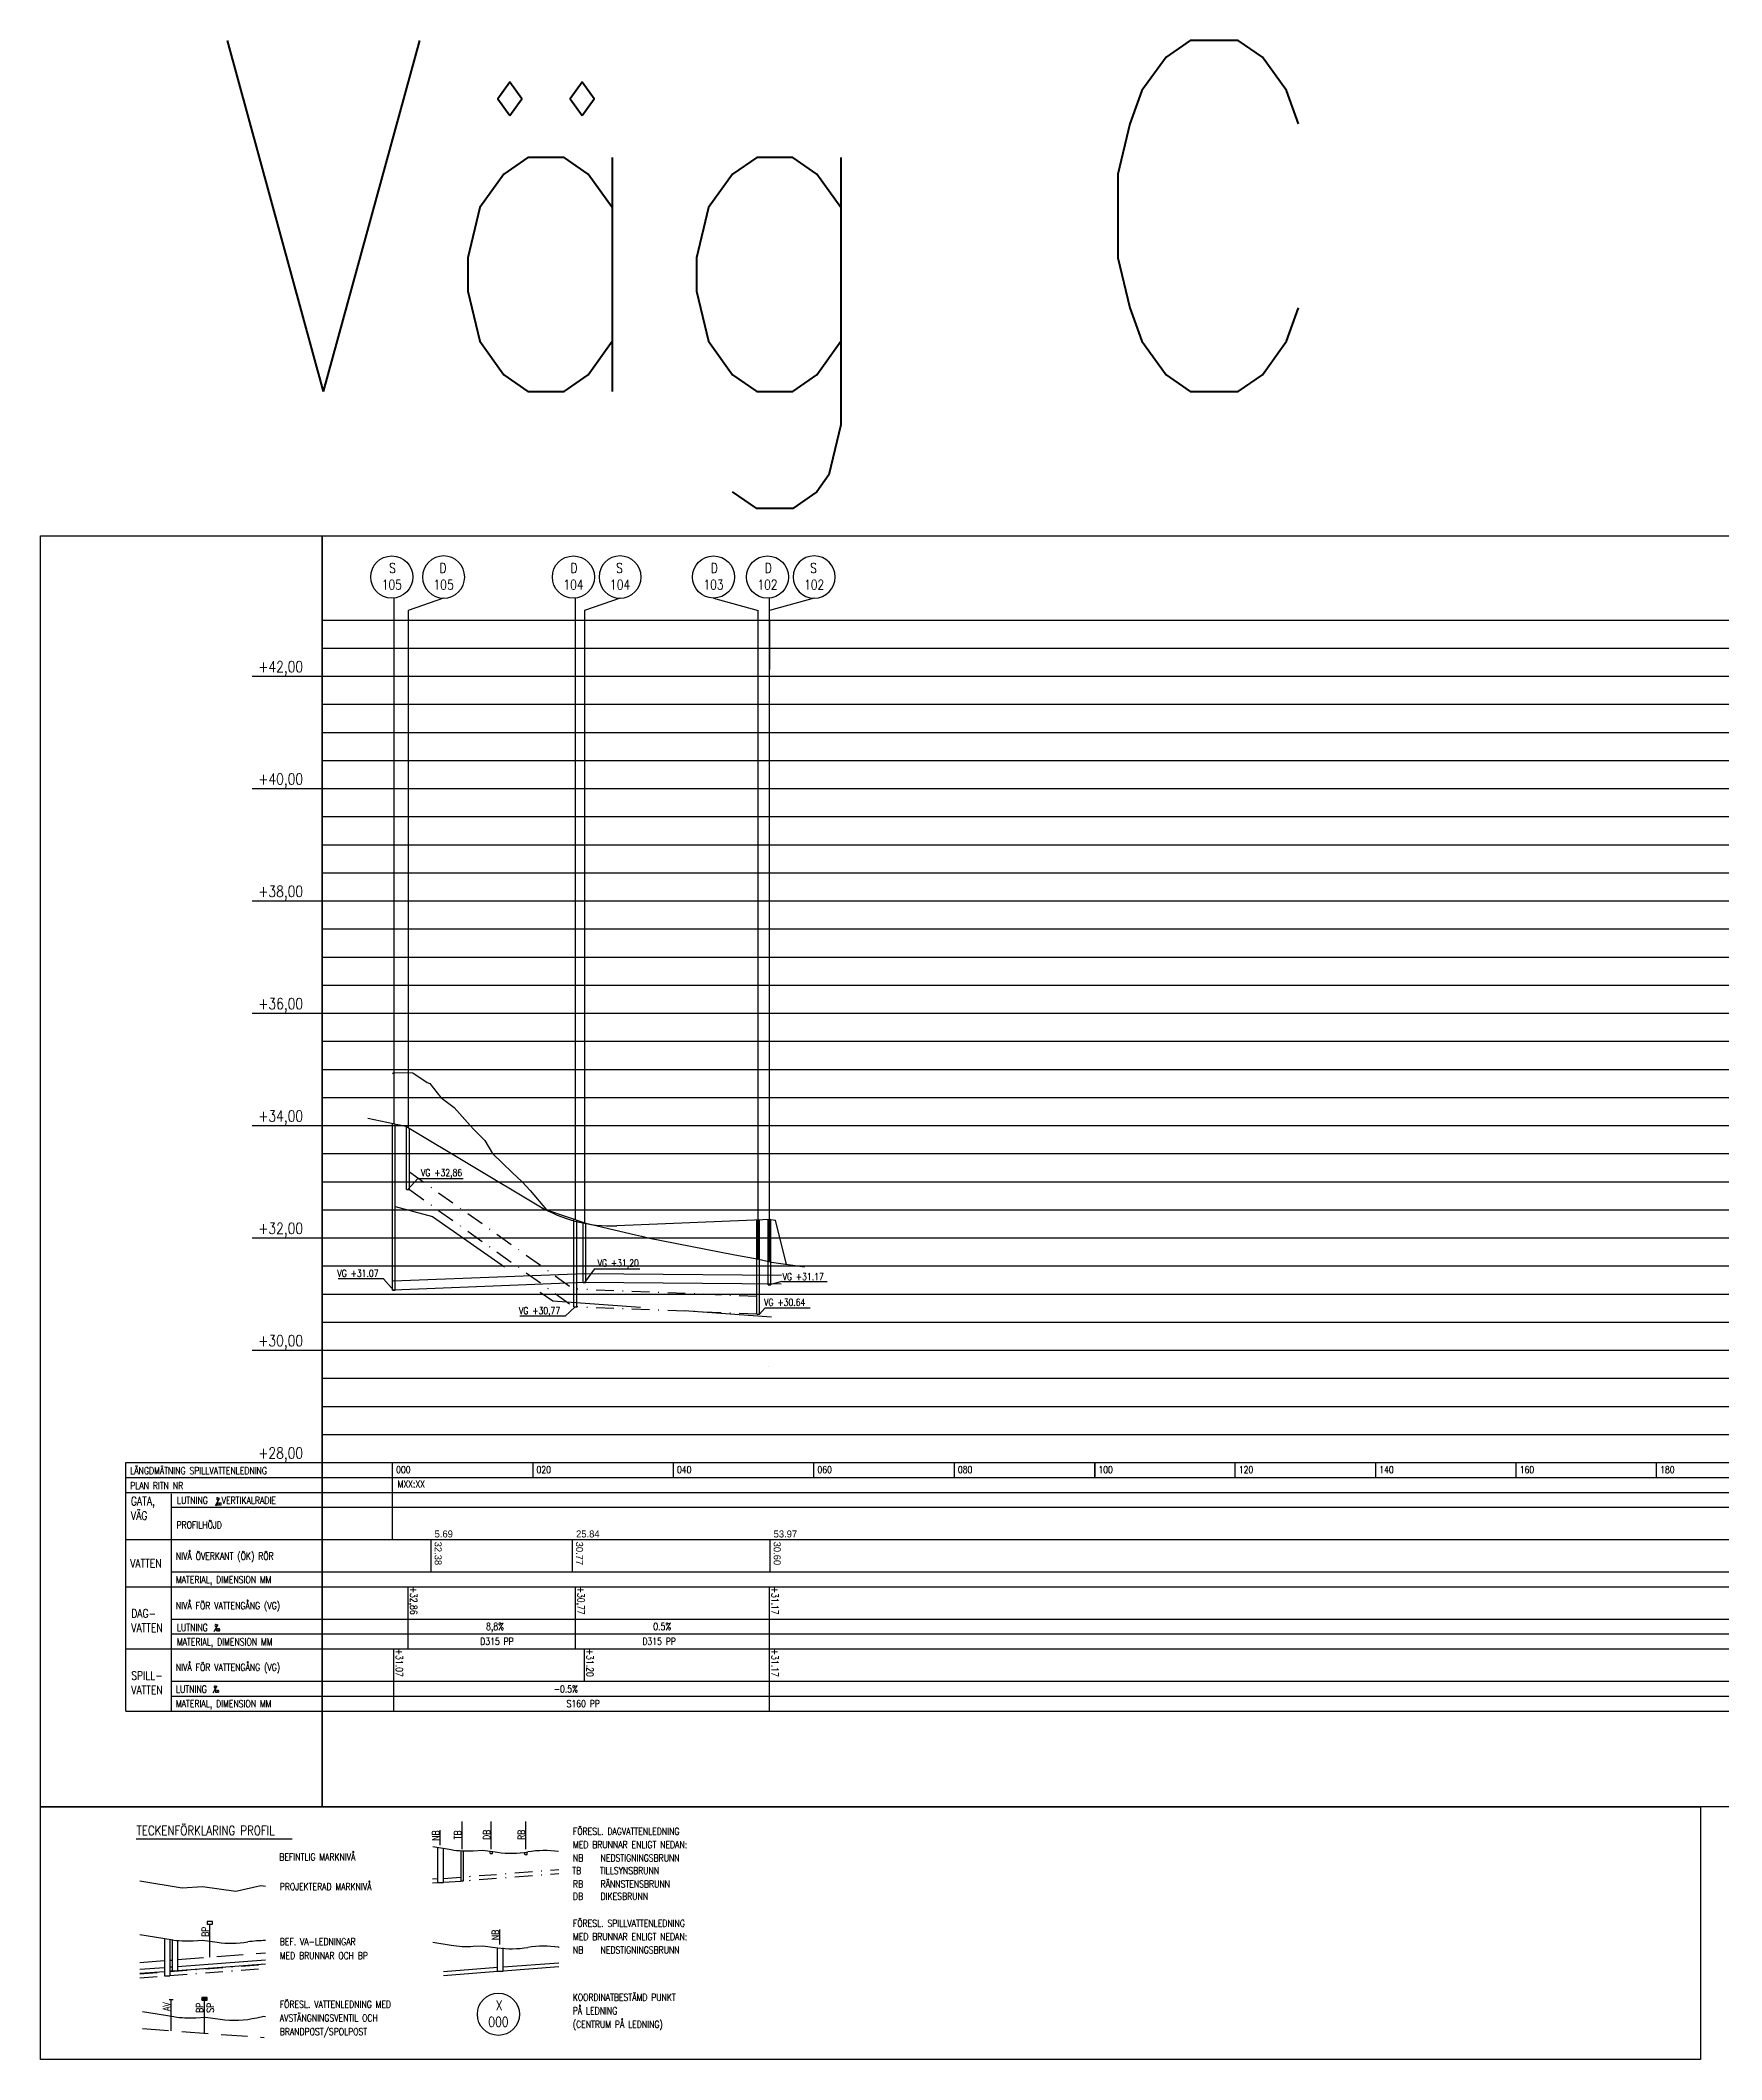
# Model space of a CAD drawing. Header units: metres. Extents: x 139929 to 143267, y 6401995 to 6404511.
# Drawn here: x 142144.1 to 142383.5, y 6404223.3 to 6404510.9 of the extents above; entities that cross this region are included whole.
import ezdxf
from ezdxf.enums import TextEntityAlignment as Align

# ---------------------------------------------------------------- set-up
doc = ezdxf.new("R2010")
doc.units = ezdxf.units.M
for name, pattern in [('CENTERX2', [4, 2.5, -0.5, 0.5, -0.5]), ('DASHDOT', [1, 0.5, -0.25, 0, -0.25]), ('HIDDEN2', [0.1875, 0.125, -0.0625])]:
    doc.linetypes.add(name, pattern=pattern)
for name, color, linetype in [('M-BEF-BRUNNAR-VA', 4, 'Continuous'), ('M-BEF-VA-V', 4, 'HIDDEN2'), ('M-BRUNNAR', 3, 'Continuous'), ('M-PROFILBLANKETT', 1, 'Continuous'), ('M-PROFILLINJE', 7, 'CENTERX2'), ('M-STOMLINJE', 3, 'Continuous'), ('M-VA-D', 80, 'DASHDOT'), ('M-VA-S', 20, 'Continuous'), ('M-VA-TEXT', 1, 'Continuous'), ('M-VA-V', 140, 'HIDDEN2')]:
    doc.layers.add(name, color=color, linetype=linetype)
doc.layers.add('M-RUTA-400', color=7, linetype='Continuous', plot=False)
doc.styles.add('M-modell-va$0$SIMPLEX8', font='simplex.shx', dxfattribs={"width": 0.8})
doc.styles.add('SIMPLEX8', font='simplex.shx', dxfattribs={"width": 0.8})

# ---------------------------------------------------------------- blocks, each defined once
blk = doc.blocks.new('VA Littera')
blk.add_circle((0, 0), 1.5)
at = {"style": 'SIMPLEX8', "width": 0.8}
for tag, p in [('D/S', (0.05, 0.29)), ('NR', (0, -0.89))]:
    blk.add_attdef(tag, text='', height=0.7, dxfattribs=at).set_placement(p, align=Align.CENTER)
at = {"style": 'SIMPLEX8', "width": 0.8, "flags": 1}
for tag, p in [('LOCKNIVÅ', (1.78, 0.25)), ('VG-NIVÅ', (1.79, -0.67))]:
    blk.add_attdef(tag, p, '', height=0.5, dxfattribs=at)
blk = doc.blocks.new('M-modell-va$0$VA Littera')
blk.add_circle((0, 0), 1.5)
at = {"style": 'M-modell-va$0$SIMPLEX8', "width": 0.8}
for tag, p in [('D/S', (0.05, 0.29)), ('NR', (0, -0.89))]:
    blk.add_attdef(tag, text='', height=0.7, dxfattribs=at).set_placement(p, align=Align.CENTER)
at = {"style": 'M-modell-va$0$SIMPLEX8', "width": 0.8, "flags": 1}
for tag, p in [('LOCKNIVÅ', (1.78, 0.25)), ('VG-NIVÅ', (1.79, -0.67))]:
    blk.add_attdef(tag, p, '', height=0.5, dxfattribs=at)

msp = doc.modelspace()

# ---------------------------------------------------------------- hatches: boundary and pattern name
at = {"layer": 'M-PROFILBLANKETT', "linetype": 'Continuous', "ltscale": 20}
h = msp.add_hatch(dxfattribs=at)
h.set_pattern_fill('ANSI31', color=1, scale=0.666667, style=0)
h.set_pattern_definition([(45, (104733.34043, 6385839.26316), (-0.0589255651, 0.0589255651), [])])
h.paths.add_polyline_path([(142167.036, 6404232.102), (142167.036, 6404231.72), (142167.799, 6404231.72), (142167.799, 6404232.102)])

# ---------------------------------------------------------------- linework, layer by layer
at = {"layer": 'M-BEF-BRUNNAR-VA', "ltscale": 8}
for p, q in [((142161.731, 6404240.543), (142161.731, 6404235.199)), ((142162.461, 6404240.425), (142162.461, 6404235.199)), ((142162.828, 6404240.365), (142162.828, 6404235.928)), ((142163.557, 6404240.247), (142163.557, 6404235.928)), ((142161.731, 6404235.199), (142162.461, 6404235.199)), ((142162.828, 6404235.928), (142163.557, 6404235.928))]:
    msp.add_line(p, q, dxfattribs=at)
at = {"layer": 'M-BEF-VA-V', "ltscale": 30}
for p, q in [((142158.193, 6404237.106), (142161.731, 6404237.374)), ((142162.461, 6404237.43), (142162.828, 6404237.458)), ((142163.557, 6404237.513), (142176.111, 6404238.465))]:
    msp.add_line(p, q, dxfattribs=at)
at = {"layer": 'M-BRUNNAR'}
for p, q in [((142194.169, 6404332.88), (142194.169, 6404356.646)), ((142194.569, 6404332.88), (142194.569, 6404356.565)), ((142196.207, 6404347.2), (142196.207, 6404356.186)), ((142196.607, 6404347.2), (142196.607, 6404355.946)), ((142196.207, 6404347.2), (142196.607, 6404347.2)), ((142220.034, 6404330.48), (142220.034, 6404342.942)), ((142220.434, 6404330.48), (142220.434, 6404342.815)), ((142221.334, 6404333.948), (142221.334, 6404342.528)), ((142246.072, 6404329.455), (142246.072, 6404342.848)), ((142246.472, 6404329.455), (142246.472, 6404342.864)), ((142247.673, 6404333.642), (142247.673, 6404342.912)), ((142248.073, 6404333.642), (142248.073, 6404342.928)), ((142221.734, 6404333.948), (142221.734, 6404342.415)), ((142221.334, 6404333.948), (142221.734, 6404333.948)), ((142194.169, 6404332.88), (142194.569, 6404332.88)), ((142247.673, 6404333.642), (142248.073, 6404333.642)), ((142220.034, 6404330.48), (142220.434, 6404330.48)), ((142246.072, 6404329.455), (142246.472, 6404329.455)), ((142247.673, 6404322.004), (142247.673, 6404322.004))]:
    msp.add_line(p, q, dxfattribs=at)
at = {"layer": 'M-PROFILBLANKETT', "color": 3}
for p, q in [((142184.198, 6404308.32), (142184.198, 6404428.32)), ((142184.198, 6404428.32), (142616.707, 6404428.32)), ((142184.198, 6404272.92), (142184.198, 6404308.32)), ((142156.198, 6404304.07), (142616.707, 6404304.07)), ((142168.988, 6404302.194), (142169.553, 6404303.184)), ((142156.198, 6404297.345), (142616.707, 6404297.345)), ((142156.198, 6404290.62), (142616.707, 6404290.62)), ((142168.78, 6404284.274), (142169.345, 6404285.264)), ((142169.068, 6404285.27), (142169.16, 6404285.204)), ((142169.16, 6404285.204), (142169.252, 6404285.209)), ((142169.252, 6404285.209), (142169.345, 6404285.264)), ((142156.198, 6404281.77), (142616.707, 6404281.77)), ((142168.643, 6404275.52), (142169.208, 6404276.509)), ((142168.931, 6404276.515), (142169.023, 6404276.45)), ((142169.023, 6404276.45), (142169.115, 6404276.455)), ((142169.115, 6404276.455), (142169.208, 6404276.509))]:
    msp.add_line(p, q, dxfattribs=at)
at = {"layer": 'M-PROFILBLANKETT'}
for p, q in [((142246.272, 6404422.277), (142246.272, 6404428.32)), ((142247.873, 6404428.32), (142247.873, 6404421.257)), ((142247.873, 6404336.914), (142247.873, 6404336.904)), ((142204.11, 6404253.229), (142204.11, 6404257.206)), ((142208.263, 6404253.229), (142208.263, 6404257.206)), ((142213.193, 6404253.229), (142213.193, 6404257.206)), ((142200.998, 6404253.828), (142200.998, 6404255.946)), ((142209.498, 6404239.665), (142209.498, 6404241.782))]:
    msp.add_line(p, q, dxfattribs=at)
at = {"layer": 'M-PROFILBLANKETT', "color": 13}
for p, q in [((142184.198, 6404424.32), (142616.707, 6404424.32)), ((142174.198, 6404420.32), (142616.707, 6404420.32)), ((142184.198, 6404416.32), (142616.707, 6404416.32)), ((142184.198, 6404412.32), (142616.707, 6404412.32)), ((142184.198, 6404408.32), (142616.707, 6404408.32)), ((142174.198, 6404404.32), (142616.707, 6404404.32)), ((142184.198, 6404400.32), (142616.707, 6404400.32)), ((142184.198, 6404396.32), (142616.707, 6404396.32)), ((142184.198, 6404392.32), (142616.707, 6404392.32)), ((142174.198, 6404388.32), (142616.707, 6404388.32)), ((142184.198, 6404384.32), (142616.707, 6404384.32)), ((142184.198, 6404380.32), (142616.707, 6404380.32)), ((142184.198, 6404376.32), (142616.707, 6404376.32)), ((142174.198, 6404372.32), (142616.707, 6404372.32)), ((142184.198, 6404368.32), (142616.707, 6404368.32)), ((142184.198, 6404364.32), (142616.707, 6404364.32)), ((142184.198, 6404360.32), (142616.707, 6404360.32)), ((142174.198, 6404356.32), (142616.707, 6404356.32)), ((142184.198, 6404352.32), (142616.707, 6404352.32)), ((142184.198, 6404348.32), (142616.707, 6404348.32)), ((142184.198, 6404344.32), (142616.707, 6404344.32)), ((142174.198, 6404340.32), (142616.707, 6404340.32)), ((142184.198, 6404336.32), (142616.707, 6404336.32)), ((142184.198, 6404332.32), (142616.707, 6404332.32)), ((142184.198, 6404328.32), (142616.707, 6404328.32)), ((142174.198, 6404324.32), (142616.707, 6404324.32)), ((142184.198, 6404320.32), (142616.707, 6404320.32)), ((142184.198, 6404316.32), (142616.707, 6404316.32)), ((142184.198, 6404312.32), (142616.707, 6404312.32))]:
    msp.add_line(p, q, dxfattribs=at)
at = {"layer": 'M-PROFILBLANKETT', "color": 1}
for p, q in [((142197.81, 6404348.797), (142196.379, 6404347.2)), ((142197.81, 6404348.797), (142204.277, 6404348.797)), ((142192.91, 6404334.477), (142186.443, 6404334.477)), ((142192.91, 6404334.477), (142194.34, 6404332.88)), ((142222.964, 6404335.917), (142221.534, 6404333.948)), ((142222.964, 6404335.917), (142229.431, 6404335.917)), ((142249.631, 6404334.114), (142247.873, 6404333.65)), ((142249.631, 6404334.114), (142256.099, 6404334.114)), ((142218.775, 6404329.166), (142212.308, 6404329.166)), ((142218.775, 6404329.166), (142220.205, 6404330.48)), ((142247.22, 6404330.328), (142246.472, 6404329.455)), ((142253.687, 6404330.328), (142247.22, 6404330.328)), ((142194.198, 6404306.195), (142194.198, 6404308.32)), ((142214.198, 6404306.275), (142214.198, 6404308.32)), ((142234.198, 6404306.275), (142234.198, 6404308.32)), ((142254.198, 6404306.275), (142254.198, 6404308.32)), ((142274.198, 6404306.275), (142274.198, 6404308.32)), ((142294.198, 6404308.32), (142294.198, 6404306.32)), ((142294.198, 6404306.275), (142294.198, 6404308.32)), ((142314.198, 6404306.275), (142314.198, 6404308.32)), ((142314.198, 6404306.275), (142314.198, 6404308.32)), ((142334.198, 6404306.275), (142334.198, 6404308.32)), ((142354.198, 6404306.275), (142354.198, 6404308.32)), ((142374.198, 6404306.275), (142374.198, 6404308.32)), ((142156.198, 6404306.195), (142616.707, 6404306.195)), ((142194.198, 6404304.07), (142194.198, 6404306.195)), ((142194.198, 6404301.945), (142194.198, 6404304.07)), ((142162.698, 6404301.945), (142616.707, 6404301.945)), ((142194.198, 6404297.345), (142194.198, 6404301.945)), ((142199.682, 6404292.745), (142199.682, 6404297.345)), ((142219.827, 6404292.745), (142219.827, 6404297.345)), ((142247.96, 6404292.745), (142247.96, 6404297.345)), ((142162.698, 6404292.745), (142616.707, 6404292.745)), ((142196.407, 6404286.02), (142196.407, 6404290.62)), ((142220.234, 6404286.02), (142220.234, 6404290.62)), ((142247.873, 6404286.02), (142247.873, 6404290.62)), ((142162.698, 6404286.02), (142616.707, 6404286.02)), ((142196.407, 6404281.77), (142196.407, 6404286.02)), ((142220.234, 6404281.77), (142220.234, 6404286.02)), ((142247.873, 6404281.77), (142247.873, 6404286.02)), ((142162.698, 6404283.895), (142616.707, 6404283.895)), ((142194.369, 6404277.17), (142194.369, 6404281.77)), ((142221.534, 6404277.17), (142221.534, 6404281.77)), ((142247.873, 6404277.17), (142247.873, 6404281.77)), ((142162.698, 6404277.17), (142616.707, 6404277.17)), ((142194.369, 6404272.92), (142194.369, 6404277.17)), ((142247.873, 6404272.92), (142247.873, 6404277.17)), ((142162.698, 6404275.045), (142616.707, 6404275.045))]:
    msp.add_line(p, q, dxfattribs=at)
at = {"layer": 'M-PROFILBLANKETT', "color": 7}
for p, q in [((142156.198, 6404272.92), (142156.198, 6404308.32)), ((142156.198, 6404308.32), (142616.707, 6404308.32)), ((142156.198, 6404272.92), (142616.707, 6404272.92))]:
    msp.add_line(p, q, dxfattribs=at)
at = {"layer": 'M-PROFILBLANKETT', "color": 4}
msp.add_line((142174.198, 6404308.32), (142616.707, 6404308.32), dxfattribs=at)
at = {"layer": 'M-PROFILBLANKETT', "color": 1, "linetype": 'Continuous', "ltscale": 10}
for p, q in [((142162.698, 6404296.743), (142162.698, 6404303.845)), ((142162.698, 6404272.92), (142162.698, 6404296.743)), ((142208.099, 6404252.635), (142208.099, 6404252.961)), ((142208.099, 6404252.635), (142208.426, 6404252.635)), ((142208.426, 6404252.635), (142208.426, 6404252.961)), ((142213.03, 6404252.471), (142213.03, 6404252.798)), ((142213.03, 6404252.471), (142213.356, 6404252.471)), ((142213.356, 6404252.471), (142213.356, 6404252.798))]:
    msp.add_line(p, q, dxfattribs=at)
at = {"layer": 'M-PROFILBLANKETT', "color": 3, "linetype": 'Continuous'}
for p, q in [((142169.276, 6404303.315), (142169.368, 6404303.249)), ((142169.368, 6404303.249), (142169.459, 6404303.255)), ((142169.459, 6404303.255), (142169.553, 6404303.309))]:
    msp.add_line(p, q, dxfattribs=at)
at = {"layer": 'M-PROFILBLANKETT', "color": 3, "linetype": 'Continuous', "ltscale": 10}
msp.add_line((142157.705, 6404254.731), (142179.927, 6404254.731), dxfattribs=at)
at = {"layer": 'M-PROFILBLANKETT', "color": 3, "linetype": 'Continuous', "ltscale": 20}
for p, q in [((142200.626, 6404248.508), (142200.626, 6404253.494)), ((142201.44, 6404248.508), (142201.44, 6404253.363)), ((142203.987, 6404248.741), (142203.987, 6404253.028)), ((142204.314, 6404248.741), (142204.314, 6404253.007)), ((142200.626, 6404248.508), (142201.44, 6404248.508)), ((142203.987, 6404248.741), (142204.314, 6404248.741)), ((142209.13, 6404235.853), (142209.13, 6404239.195)), ((142209.943, 6404235.853), (142209.943, 6404239.195)), ((142209.13, 6404235.853), (142209.943, 6404235.853))]:
    msp.add_line(p, q, dxfattribs=at)
at = {"layer": 'M-PROFILBLANKETT', "color": 4, "linetype": 'Continuous', "ltscale": 20}
for p, q in [((142167.817, 6404242.932), (142167.817, 6404242.551)), ((142168.58, 6404242.932), (142167.817, 6404242.932)), ((142167.817, 6404242.551), (142168.58, 6404242.551)), ((142168.199, 6404237.865), (142168.199, 6404242.551)), ((142168.58, 6404242.551), (142168.58, 6404242.932)), ((142158.193, 6404241.081), (142162.659, 6404240.357)), ((142165.799, 6404240.192), (142167.152, 6404240.267)), ((142167.152, 6404240.267), (142169.245, 6404239.979))]:
    msp.add_line(p, q, dxfattribs=at)
at = {"layer": 'M-PROFILBLANKETT', "color": 1, "linetype": 'Continuous', "ltscale": 20}
for p, q in [((142162.368, 6404231.821), (142162.951, 6404231.821)), ((142162.66, 6404227.383), (142162.66, 6404231.821)), ((142167.036, 6404232.102), (142167.036, 6404231.72)), ((142167.799, 6404232.102), (142167.036, 6404232.102)), ((142167.036, 6404231.72), (142167.799, 6404231.72)), ((142167.417, 6404227.035), (142167.417, 6404231.72)), ((142167.799, 6404231.72), (142167.799, 6404232.102))]:
    msp.add_line(p, q, dxfattribs=at)
at = {"layer": 'M-PROFILBLANKETT', "color": 4, "linetype": 'Continuous', "ltscale": 20}
for centre, start, end in [((142164.991, 6404254.753), 260.79694, 273.17703), ((142171.236, 6404254.425), 262.15351, 279.21267), ((142175.906, 6404225.635), 89.19264, 99.21267)]:
    msp.add_arc(centre, 14.583, start, end, dxfattribs=at)
at = {"layer": 'M-PROFILLINJE', "color": 4, "linetype": 'Continuous', "lineweight": -3}
for p, q in [((142194.198, 6404363.735), (142194.372, 6404363.879)), ((142194.372, 6404363.879), (142197.098, 6404363.814)), ((142197.098, 6404363.814), (142199.113, 6404362.446)), ((142199.113, 6404362.446), (142199.518, 6404362.301)), ((142199.518, 6404362.301), (142201.069, 6404360.32)), ((142201.069, 6404360.32), (142202.974, 6404358.912)), ((142202.974, 6404358.912), (142205.23, 6404356.32)), ((142205.23, 6404356.32), (142205.796, 6404355.761)), ((142205.796, 6404355.761), (142207.319, 6404354.208)), ((142207.319, 6404354.208), (142208.442, 6404352.32)), ((142208.442, 6404352.32), (142211.262, 6404349.565)), ((142211.262, 6404349.565), (142212.664, 6404348.32)), ((142212.664, 6404348.32), (142213.816, 6404347.051)), ((142213.816, 6404347.051), (142216.124, 6404344.32)), ((142216.124, 6404344.32), (142221.703, 6404342.398)), ((142221.703, 6404342.398), (142228.785, 6404340.764)), ((142228.785, 6404340.764), (142229.63, 6404340.539)), ((142229.63, 6404340.539), (142230.564, 6404340.32)), ((142230.564, 6404340.32), (142242.927, 6404337.914)), ((142242.927, 6404337.914), (142246.101, 6404337.342)), ((142246.101, 6404337.342), (142248.166, 6404336.842)), ((142248.166, 6404336.842), (142252.852, 6404336.171))]:
    msp.add_line(p, q, dxfattribs=at)
at = {"layer": 'M-PROFILLINJE', "color": 3, "linetype": 'Continuous'}
for p, q in [((142190.669, 6404357.36), (142196.095, 6404356.253)), ((142196.095, 6404356.253), (142215.026, 6404344.887)), ((142248.073, 6404342.928), (142226.12, 6404342.05)), ((142248.073, 6404342.928), (142248.711, 6404342.855)), ((142250.29, 6404336.538), (142248.711, 6404342.855))]:
    msp.add_line(p, q, dxfattribs=at)
at = {"layer": 'M-PROFILLINJE', "color": 3, "linetype": 'Continuous', "lineweight": 30}
for p, q in [((142158.193, 6404248.736), (142164.22, 6404247.76)), ((142164.22, 6404247.76), (142167.152, 6404247.922)), ((142167.152, 6404247.922), (142171.876, 6404247.271)), ((142171.876, 6404247.271), (142175.459, 6404248.085)), ((142175.459, 6404248.085), (142176.111, 6404247.992))]:
    msp.add_line(p, q, dxfattribs=at)
at = {"layer": 'M-PROFILLINJE', "color": 3, "linetype": 'Continuous'}
msp.add_arc((142225.321, 6404362.034), 20, 239.01966, 272.29061, dxfattribs=at)
at = {"layer": 'M-RUTA-400'}
for points in [[(142144.052, 6404440.336), (142184.198, 6404440.336), (142184.198, 6404259.279), (142144.052, 6404259.279)], [(142184.198, 6404440.336), (142414.452, 6404440.336), (142414.452, 6404259.279), (142184.198, 6404259.279)], [(142144.052, 6404259.279), (142380.452, 6404259.279), (142380.452, 6404223.271), (142144.052, 6404223.271)]]:
    msp.add_lwpolyline(points, close=True, dxfattribs=at)
at = {"layer": 'M-STOMLINJE'}
for p, q in [((142199.933, 6404253.607), (142202.544, 6404253.184)), ((142205.684, 6404253.018), (142207.037, 6404253.094)), ((142207.037, 6404253.094), (142209.13, 6404252.805)), ((142199.933, 6404239.996), (142202.544, 6404239.574)), ((142205.684, 6404239.408), (142207.037, 6404239.483)), ((142207.037, 6404239.483), (142209.13, 6404239.195)), ((142217.851, 6404239.288), (142217.933, 6404239.276)), ((142158.602, 6404230.114), (142163.067, 6404229.391)), ((142166.208, 6404229.226), (142167.561, 6404229.301)), ((142167.561, 6404229.301), (142169.654, 6404229.012)), ((142174.874, 6404229.238), (142175.868, 6404229.463)), ((142175.868, 6404229.463), (142176.111, 6404229.429))]:
    msp.add_line(p, q, dxfattribs=at)
for centre, start, end in [((142204.876, 6404267.579), 260.79694, 273.17703), ((142211.121, 6404267.252), 262.15351, 279.21267), ((142215.79, 6404238.461), 81.87696, 99.21267), ((142204.876, 6404253.969), 260.79694, 273.17703), ((142211.121, 6404253.642), 262.15351, 279.21267), ((142215.79, 6404224.851), 81.87696, 99.21267), ((142165.4, 6404243.786), 260.79694, 273.17703), ((142171.645, 6404243.459), 262.15351, 282.79338)]:
    msp.add_arc(centre, 14.583, start, end, dxfattribs=at)
at = {"layer": 'M-VA-D', "ltscale": 5}
for p, q in [((142196.607, 6404349.72), (142220.034, 6404333)), ((142196.607, 6404347.2), (142220.034, 6404330.48)), ((142246.072, 6404331.977), (142220.534, 6404332.998)), ((142246.072, 6404329.455), (142220.434, 6404330.48)), ((142199.881, 6404249.015), (142200.626, 6404249.072)), ((142199.881, 6404248.452), (142200.626, 6404248.508)), ((142201.44, 6404249.087), (142217.886, 6404250.334)), ((142201.44, 6404248.523), (142217.886, 6404249.77))]:
    msp.add_line(p, q, dxfattribs=at)
at = {"layer": 'M-VA-D', "color": 4, "linetype": 'Continuous', "ltscale": 5}
for p, q in [((142158.193, 6404236.14), (142161.731, 6404236.409)), ((142162.461, 6404236.464), (142162.828, 6404236.492)), ((142163.557, 6404236.547), (142176.111, 6404237.499)), ((142163.557, 6404235.984), (142176.111, 6404236.936)), ((142158.193, 6404235.577), (142161.731, 6404235.845)), ((142162.461, 6404235.9), (142162.828, 6404235.928))]:
    msp.add_line(p, q, dxfattribs=at)
at = {"layer": 'M-VA-D', "color": 4, "ltscale": 5}
for p, q in [((142162.461, 6404235.818), (142176.111, 6404236.853)), ((142162.461, 6404235.254), (142176.111, 6404236.29)), ((142158.193, 6404235.494), (142161.731, 6404235.763)), ((142158.193, 6404234.931), (142161.731, 6404235.199))]:
    msp.add_line(p, q, dxfattribs=at)
at = {"layer": 'M-VA-S', "color": 1, "linetype": 'Continuous'}
for p, q in [((142201.44, 6404235.833), (142209.13, 6404236.416)), ((142209.943, 6404236.478), (142217.886, 6404237.08)), ((142209.943, 6404235.914), (142217.886, 6404236.517)), ((142201.44, 6404235.269), (142209.13, 6404235.853))]:
    msp.add_line(p, q, dxfattribs=at)
at = {"layer": 'M-VA-S', "flags": 128}
for points in [[(142249.56, 6404334.967), (142221.514, 6404335.198), (142194.291, 6404334.129)], [(142249.55, 6404333.717), (142221.534, 6404333.948), (142194.34, 6404332.88)]]:
    msp.add_lwpolyline(points, dxfattribs=at)
at = {"layer": 'M-VA-TEXT'}
for p, q in [((142194.369, 6404431.457), (142194.369, 6404356.605)), ((142201.472, 6404431.443), (142196.407, 6404429.682)), ((142196.407, 6404429.682), (142196.407, 6404356.066)), ((142220.234, 6404342.878), (142220.234, 6404431.457)), ((142226.598, 6404431.443), (142221.534, 6404429.682)), ((142221.534, 6404429.682), (142221.534, 6404342.464)), ((142239.907, 6404431.45), (142246.272, 6404429.682)), ((142246.272, 6404337.238), (142246.272, 6404429.682)), ((142247.873, 6404336.904), (142247.873, 6404431.457)), ((142254.237, 6404431.443), (142247.873, 6404429.675)), ((142220.234, 6404342.878), (142220.234, 6404428.32))]:
    msp.add_line(p, q, dxfattribs=at)
at = {"layer": 'M-VA-V', "ltscale": 100}
for p, q in [((142194.569, 6404344.8), (142199.889, 6404343.366)), ((142199.889, 6404343.366), (142217.034, 6404331.335)), ((142217.034, 6404331.335), (142248.166, 6404329.086))]:
    msp.add_line(p, q, dxfattribs=at)
at = {"layer": 'M-VA-V', "ltscale": 30}
msp.add_line((142158.573, 6404227.681), (142175.914, 6404226.414), dxfattribs=at)

# ---------------------------------------------------------------- block references
at = {"layer": 'M-VA-TEXT', "xscale": 2, "yscale": 2}
for name, p, values in [('M-modell-va$0$VA Littera', (142194.087, 6404434.443), {'D/S': 'S', 'NR': '105'}), ('M-modell-va$0$VA Littera', (142219.952, 6404434.443), {'D/S': 'D', 'NR': '104'}), ('M-modell-va$0$VA Littera', (142239.907, 6404434.45), {'D/S': 'D', 'NR': '103'}), ('M-modell-va$0$VA Littera', (142247.591, 6404434.443), {'D/S': 'D', 'NR': '102'}), ('VA Littera', (142209.271, 6404229.727), {'D/S': 'X', 'NR': '000'})]:
    msp.add_blockref(name, p, dxfattribs=at).add_auto_attribs(values)
at = {"layer": 'M-VA-TEXT'}
ref = msp.add_blockref('M-modell-va$0$VA Littera', (142201.472, 6404434.443), dxfattribs=dict(at, xscale=-2, yscale=2))
ref.add_attrib('D/S', 'D', dxfattribs={"layer": '0', "height": 1.4, "style": 'M-modell-va$0$SIMPLEX8', "width": 0.8}).set_placement((142201.37, 6404435.022), align=Align.CENTER)
ref.add_attrib('NR', '105', dxfattribs={"layer": '0', "height": 1.4, "style": 'M-modell-va$0$SIMPLEX8', "width": 0.8}).set_placement((142201.47, 6404432.662), align=Align.CENTER)
ref = msp.add_blockref('M-modell-va$0$VA Littera', (142226.598, 6404434.443), dxfattribs=dict(at, xscale=-2, yscale=2))
ref.add_attrib('D/S', 'S', dxfattribs={"layer": '0', "height": 1.4, "style": 'M-modell-va$0$SIMPLEX8', "width": 0.8}).set_placement((142226.496, 6404435.022), align=Align.CENTER)
ref.add_attrib('NR', '104', dxfattribs={"layer": '0', "height": 1.4, "style": 'M-modell-va$0$SIMPLEX8', "width": 0.8}).set_placement((142226.596, 6404432.662), align=Align.CENTER)
ref = msp.add_blockref('M-modell-va$0$VA Littera', (142254.237, 6404434.443), dxfattribs=dict(at, xscale=-2, yscale=2))
ref.add_attrib('D/S', 'S', dxfattribs={"layer": '0', "height": 1.4, "style": 'M-modell-va$0$SIMPLEX8', "width": 0.8}).set_placement((142254.135, 6404435.022), align=Align.CENTER)
ref.add_attrib('NR', '102', dxfattribs={"layer": '0', "height": 1.4, "style": 'M-modell-va$0$SIMPLEX8', "width": 0.8}).set_placement((142254.235, 6404432.662), align=Align.CENTER)

# ---------------------------------------------------------------- texts
at = {"layer": 'Defpoints', "style": 'SIMPLEX8', "width": 0.8}
msp.add_text('Väg C', height=50, dxfattribs=at).set_placement((142168.912, 6404460.886))
at = {"layer": 'M-PROFILBLANKETT', "color": 3, "ltscale": 10, "style": 'SIMPLEX8', "width": 0.8}
for s, p in [('+42,00', (142175.097, 6404420.879)), ('+40,00', (142175.097, 6404404.879)), ('+38,00', (142175.097, 6404388.879)), ('+36,00', (142175.097, 6404372.879)), ('+34,00', (142175.097, 6404356.879)), ('+32,00', (142175.097, 6404340.879)), ('+30,00', (142175.097, 6404324.879)), ('+28,00', (142175.097, 6404308.879))]:
    msp.add_text(s, height=1.6, dxfattribs=at).set_placement(p)
at = {"layer": 'M-PROFILBLANKETT', "color": 1, "style": 'SIMPLEX8', "width": 0.8}
for s, p in [('VG +32,86', (142198.248, 6404348.799)), ('VG +31,20', (142223.403, 6404335.919)), ('VG +31.07', (142186.338, 6404334.479)), ('VG +31.17', (142249.742, 6404333.984)), ('VG +30.64', (142247.115, 6404330.329)), ('VG +30,77', (142212.203, 6404329.168)), ('MXX:XX', (142194.913, 6404304.464)), ('8,8%%%', (142207.52, 6404284.164)), ('0.5%%%', (142231.323, 6404284.164)), ('D315 PP', (142206.684, 6404282.039)), ('D315 PP', (142229.773, 6404282.039)), ('-0.5%%%', (142217.147, 6404275.272)), ('S160 PP', (142218.982, 6404273.189))]:
    msp.add_text(s, height=1, dxfattribs=at).set_placement(p, align=Align.BOTTOM_LEFT)
at = {"layer": 'M-PROFILBLANKETT', "color": 3, "ltscale": 30, "style": 'SIMPLEX8', "width": 0.8}
for s, height, p in [('PLAN RITN NR', 1, (142156.839, 6404304.53)), ('LÄNGDMÄTNING SPILLVATTENLEDNING', 1, (142156.844, 6404306.649)), ('GATA,', 1.2, (142156.938, 6404302.221)), ('LUTNING  , VERTIKALRADIE', 1, (142163.497, 6404302.446)), ('O', 0.35, (142169.113, 6404302.981)), ('O', 0.35, (142169.273, 6404302.239)), ('O', 0.35, (142169.545, 6404302.238)), ('VÄG', 1.2, (142156.938, 6404300.164)), ('PROFILHÖJD', 1, (142163.445, 6404298.905)), ('VATTEN', 1.2, (142156.839, 6404293.35)), ('NIVÅ ÖVERKANT (ÖK) RÖR', 1, (142163.351, 6404294.482)), ('MATERIAL, DIMENSION MM', 1, (142163.341, 6404291.138)), ('NIVÅ FÖR VATTENGÅNG (VG)', 1, (142163.346, 6404287.415)), ('VATTEN', 1.2, (142156.99, 6404284.169)), ('DAG-', 1.2, (142156.99, 6404286.226)), ('LUTNING ', 1, (142163.488, 6404284.32)), ('O', 0.35, (142168.905, 6404284.935)), ('MATERIAL, DIMENSION MM', 1, (142163.492, 6404282.279)), ('O', 0.35, (142169.065, 6404284.319)), ('O', 0.35, (142169.338, 6404284.317)), ('NIVÅ FÖR VATTENGÅNG (VG)', 1, (142163.351, 6404278.652)), ('VATTEN', 1.2, (142156.99, 6404275.319)), ('SPILL-', 1.2, (142156.99, 6404277.376)), ('LUTNING ', 1, (142163.351, 6404275.538)), ('O', 0.35, (142168.768, 6404276.181)), ('MATERIAL, DIMENSION MM', 1, (142163.341, 6404273.469)), ('O', 0.35, (142168.928, 6404275.564)), ('O', 0.35, (142169.201, 6404275.563))]:
    msp.add_text(s, height=height, dxfattribs=at).set_placement(p)
at = {"layer": 'M-PROFILBLANKETT', "color": 1, "style": 'SIMPLEX8', "width": 0.8}
for s, p in [('000', (142194.703, 6404306.808)), ('020', (142214.703, 6404306.808)), ('040', (142234.703, 6404306.808)), ('060', (142254.703, 6404306.808)), ('080', (142274.703, 6404306.808)), ('100', (142294.703, 6404306.808)), ('120', (142314.703, 6404306.808)), ('120', (142314.703, 6404306.808)), ('140', (142334.703, 6404306.808)), ('160', (142354.703, 6404306.808)), ('180', (142374.703, 6404306.808))]:
    msp.add_text(s, height=1, dxfattribs=at).set_placement(p)
at = {"layer": 'M-PROFILBLANKETT'}
for s, p in [('32.38', (142200.189, 6404297.045)), ('30.77', (142220.334, 6404297.045)), ('30.60', (142248.466, 6404297.045))]:
    msp.add_text(s, height=1, rotation=270, dxfattribs=at).set_placement(p)
for s, p in [('5.69', (142200.189, 6404297.645)), ('25.84', (142220.334, 6404297.645)), ('53.97', (142248.466, 6404297.645))]:
    msp.add_text(s, height=1, dxfattribs=at).set_placement(p)
at = {"layer": 'M-PROFILBLANKETT', "color": 1, "style": 'SIMPLEX8', "width": 0.8}
for s, p in [('+32,86', (142196.407, 6404290.629)), ('+30,77', (142220.234, 6404290.629)), ('+31.17', (142247.873, 6404290.629)), ('+31.07', (142194.369, 6404281.779)), ('+31.20', (142221.534, 6404281.779)), ('+31.17', (142247.873, 6404281.779))]:
    msp.add_text(s, height=1, rotation=270, dxfattribs=at).set_placement(p, align=Align.BOTTOM_LEFT)
at = {"layer": 'M-PROFILBLANKETT', "color": 3, "linetype": 'Continuous', "ltscale": 10, "style": 'SIMPLEX8', "width": 0.8}
msp.add_text('TECKENFÖRKLARING PROFIL', height=1.33333, dxfattribs=at).set_placement((142157.76, 6404255.24))
at = {"layer": 'M-PROFILBLANKETT', "color": 1, "linetype": 'Continuous', "ltscale": 10, "style": 'SIMPLEX8', "width": 0.8}
for s, p in [('FÖRESL. DAGVATTENLEDNING', (142219.893, 6404255.308)), ('MED BRUNNAR ENLIGT NEDAN:', (142219.893, 6404253.398)), ('BEFINTLIG MARKNIVÅ', (142178.079, 6404251.638)), ('TB', (142219.783, 6404249.692)), ('NB', (142219.893, 6404251.467)), ('TILLSYNSBRUNN', (142223.718, 6404249.692)), ('NEDSTIGNINGSBRUNN', (142223.827, 6404251.467)), ('PROJEKTERAD MARKNIVÅ', (142178.141, 6404247.411)), ('RB', (142219.893, 6404247.782)), ('RÄNNSTENSBRUNN', (142223.827, 6404247.782)), ('DB', (142219.893, 6404246.038)), ('DIKESBRUNN', (142223.827, 6404246.038)), ('FÖRESL. SPILLVATTENLEDNING', (142219.893, 6404242.187)), ('BEF. VA-LEDNINGAR', (142178.141, 6404239.592)), ('MED BRUNNAR ENLIGT NEDAN:', (142219.893, 6404240.278)), ('NB', (142219.893, 6404238.369)), ('NEDSTIGNINGSBRUNN', (142223.827, 6404238.369)), ('MED BRUNNAR OCH BP', (142178.141, 6404237.577)), ('FÖRESL. VATTENLEDNING MED', (142178.141, 6404230.631)), ('KOORDINATBESTÄMD PUNKT', (142219.86, 6404231.627)), ('PÅ LEDNING', (142219.86, 6404229.721)), ('AVSTÄNGNINGSVENTIL OCH', (142178.141, 6404228.721)), ('BRANDPOST/SPOLPOST', (142178.141, 6404226.762)), ('(CENTRUM PÅ LEDNING)', (142219.86, 6404227.815))]:
    msp.add_text(s, height=1, dxfattribs=at).set_placement(p)
at = {"layer": 'M-PROFILBLANKETT', "style": 'SIMPLEX8', "width": 0.8}
for s, p in [('NB', (142200.848, 6404255.177)), ('TB', (142203.959, 6404255.282)), ('DB', (142208.112, 6404255.282)), ('RB', (142213.042, 6404255.282)), ('NB', (142209.347, 6404241.013)), ('AV', (142162.509, 6404230.805)), ('BP', (142167.253, 6404230.649)), ('SP', (142168.733, 6404230.649))]:
    msp.add_text(s, height=1, rotation=90, dxfattribs=at).set_placement(p, align=Align.CENTER)
at = {"layer": 'M-PROFILBLANKETT', "color": 4, "style": 'SIMPLEX8', "width": 0.8}
msp.add_text('BP', height=1, rotation=90, dxfattribs=at).set_placement((142168.034, 6404241.479), align=Align.CENTER)

doc.saveas('drawing.dxf')
